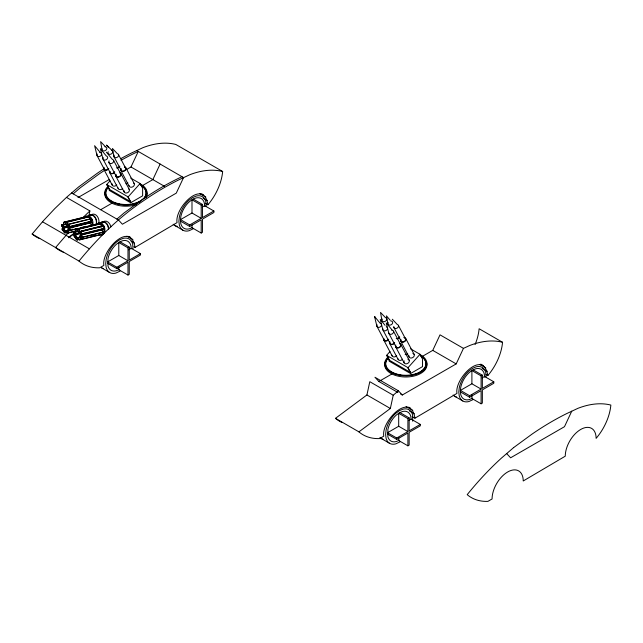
<?xml version="1.0" encoding="UTF-8"?>
<svg xmlns="http://www.w3.org/2000/svg" width="643" height="643" viewBox="0 0 643 643"><rect width="100%" height="100%" fill="white"/><g stroke="black" fill="none" stroke-linecap="round" stroke-linejoin="round"><path stroke-width="0.96" d="M206.21 206.315L205.824 201.677A19.378 11.188 -60 0 0 196.139 196.083L192.587 197.586L189.042 200.174A19.378 11.188 -60 0 0 179.357 216.956L178.883 221.329L179.357 225.154A19.378 11.188 -60 0 0 189.042 230.749L193.254 228.755M486.116 377.095L485.73 372.458A19.378 11.188 -60 0 0 476.045 366.864L472.492 368.367L468.948 370.955A19.378 11.188 -60 0 0 459.255 387.737L458.789 392.109L459.255 395.935A19.378 11.188 -60 0 0 468.948 401.529L473.152 399.536M140.407 253.631L129.251 260.077L129.251 247.113L128.616 247.378L127.989 247.836L127.989 260.801L116.825 267.247L116.841 268.661L127.989 262.223L127.989 275.043L129.251 274.32L129.251 261.5L140.391 255.07L140.479 254.234L140.407 253.631L131.204 248.319L130.875 245.602A16.774 9.685 -60 0 0 122.483 240.763L119.413 242.065L116.343 244.308A16.774 9.685 -60 0 0 107.96 258.84L107.96 265.929A16.774 9.685 -60 0 0 116.343 270.767L119.413 269.465M133.029 248.688L132.651 244.027A19.378 11.188 -60 0 0 122.966 238.432L119.413 239.943L115.869 242.532A19.378 11.188 -60 0 0 106.175 259.314L105.709 263.678L106.175 267.504A19.378 11.188 -60 0 0 115.869 273.098L120.048 271.129M213.87 211L202.449 217.591L202.449 204.402L201.789 204.683L201.195 205.117L201.195 218.315L189.717 224.937L189.717 226.465L201.195 219.834L201.195 233.023L202.449 232.292L202.449 219.11L213.87 212.52L213.958 211.708L213.87 211L204.667 205.688L202.215 207.094M420.313 424.412L409.149 430.858L409.149 417.894L408.522 418.159L407.895 418.617L407.895 431.582L396.731 438.028L396.747 439.442L407.895 433.004L407.895 445.824L409.149 445.101L409.149 432.281L420.297 425.851L420.385 425.015L420.313 424.412L411.11 419.099L410.781 416.383A16.774 9.685 -60 0 0 402.389 411.544L399.319 412.846L396.249 415.089A16.774 9.685 -60 0 0 387.858 429.62L387.858 436.71A16.774 9.685 -60 0 0 396.249 441.548L399.319 440.246M412.75 421.237L412.557 414.807A19.378 11.188 -60 0 0 402.864 409.213L399.319 410.724L395.775 413.312A19.378 11.188 -60 0 0 386.081 430.095L385.615 434.459L386.081 438.285A19.378 11.188 -60 0 0 395.775 443.879L399.946 441.91M493.776 381.781L482.354 388.372L482.354 375.182L481.695 375.464L481.101 375.898L481.101 389.095L469.623 395.718L469.623 397.245L481.101 390.614L481.101 403.804L482.354 403.073L482.354 389.891L493.768 383.3L493.856 382.489L493.776 381.781L484.573 376.468L482.121 377.875M92.737 224.785L92.954 223.258A6.293 4.493 76.2 0 0 89.731 216.458A6.293 4.493 76.2 0 0 84.442 217.881M96.233 223.925L96.442 222.39A6.293 4.493 76.2 0 0 89.707 215.252M96.402 224.029L96.627 222.446A6.543 4.67 76.2 0 0 93.862 215.807A6.543 4.67 76.2 0 0 88.597 215.759M98.757 223.451L98.974 221.867A6.543 4.67 76.2 0 0 96.209 215.228A6.543 4.67 76.2 0 0 90.944 215.18M88.871 215.654L89.891 210.92L66.462 197.393L54.647 208.758L43.185 220.991L32.15 234.02L33.131 234.848A82.609 47.695 -60 0 0 39.762 238.633M342.309 422.612A82.609 47.695 -60 0 1 336.466 419.156L335.485 418.328L366.92 394.955L369.797 381.701L393.227 395.228L398.387 390.791L402.309 395.011L456.184 363.906L463.458 348.369L469.639 345.532A109.985 63.496 -60 0 1 502.553 342.277A38.684 22.336 -60 0 1 487.82 375.584L486.116 374.604M335.485 418.328L358.915 431.855L390.349 408.482L393.227 395.228M375.416 317.682L374.515 316.485L376.943 326.355L384.032 339.761M126.639 169.479L130.987 166.971L138.253 151.443L133.093 153.91A292.043 168.611 -60 0 0 121.029 160.308M160.123 164.061L152.849 179.598L142.457 185.602M422.355 356.383L432.755 350.379L440.021 334.842L463.458 348.369M571.756 411.158L564.482 426.695L510.606 457.8L506.684 453.58M32.15 234.02L79.009 261.074C97.784 238.111 119.132 216.932 143.919 200.487A292.043 168.611 -60 0 1 178.392 180.064L189.733 174.751A109.985 63.496 -60 0 1 222.647 171.496A38.684 22.336 -60 0 1 207.914 204.804L205.358 203.325M130.69 178.079L140.11 183.52L142.625 188.286L142.625 195.834L130.65 202.754L109.246 190.392L109.246 189.315L106.722 184.541L110.049 180.828M130.65 202.754L130.65 201.677L128.126 196.903L140.11 183.52M410.596 348.86L420.008 354.301L422.531 359.067L422.531 366.614L410.555 373.535L389.152 361.173L389.152 360.096L386.628 355.33L389.955 351.608M410.555 373.535L410.555 372.458L408.032 367.683L420.008 354.301M68.64 232.356L55.579 247.547L56.56 248.375A82.609 47.695 -60 0 0 63.191 252.16M82.248 218.274L89.891 210.92M66.462 197.393L78.559 186.984L97.053 173.433A292.043 168.611 -60 0 1 103.941 168.828M73.189 193.856L80.126 187.893L98.62 174.333A292.043 168.611 -60 0 1 104.809 170.178M116.905 219.102L123.842 213.13L142.336 199.579A292.043 168.611 -60 0 1 176.817 179.156L181.977 176.68M68.664 237.291L74.226 233.152M68.729 237.773L74.291 233.634M133.929 246.775L135.03 247.41L177.058 222.615C174.317 207.89 203.67 177.637 207.914 204.804M412.155 416.592L414.936 418.191L456.964 393.395C454.215 378.671 483.576 348.418 487.82 375.584M77.98 197.578L109.262 179.518M100.71 209.706L112.838 202.698M201.195 218.315L191.992 213.002L180.514 219.625L189.717 224.937M127.989 260.801L118.786 255.488L107.622 261.934L116.825 267.247M128.632 249.805L131.204 248.319L131.236 248.777M398.387 390.791L374.957 377.264L378.88 381.484L391.876 373.985M481.101 389.095L471.898 383.783L460.42 390.405L469.623 395.718M407.895 431.582L398.692 426.269L387.528 432.715L396.731 438.028M408.538 420.586L411.11 419.099L411.142 419.558M192.587 227.453L189.444 228.795A17.2 9.926 -60 0 1 180.844 223.828L180.426 220.436L180.844 216.562A17.2 9.926 -60 0 1 189.444 201.669L192.587 199.37L195.737 198.028A17.2 9.926 -60 0 1 204.337 202.995L204.755 206.395M472.492 398.234L469.35 399.576A17.2 9.926 -60 0 1 460.75 394.609L460.332 391.217L460.75 387.343A17.2 9.926 -60 0 1 469.35 372.45L472.492 370.151L475.643 368.809A17.2 9.926 -60 0 1 484.243 373.776L484.653 377.176M64.228 222.052L86.749 216.506M64.26 222.229L86.789 216.683M66.374 222.189L88.903 216.635M66.422 222.398L88.951 216.852M68.166 224.303L90.695 218.757M68.214 224.487L90.735 218.933A1.173 0.836 76.2 0 1 91.885 220.453A1.173 0.836 76.2 0 1 90.478 220.83M63.006 226.907L66.759 225.982M63.054 227.083L67.748 225.926M62.757 228.169L68.383 226.786M68.801 226.762L91.33 221.216M62.805 228.369L68.439 226.979M68.849 226.939L91.37 221.393M68.729 228.048L91.258 222.494M68.761 228.249L90.358 222.936M69.195 230.516A1.157 0.828 76.2 0 0 69.581 228.723A1.157 0.828 76.2 0 0 68.158 228.916A1.157 0.828 76.2 0 0 69.195 230.516L75.761 228.9M80.455 227.743L86.09 226.352M69.227 230.724A1.366 0.973 76.2 0 0 69.693 228.603A1.366 0.973 76.2 0 0 68.013 228.828A1.366 0.973 76.2 0 0 69.227 230.724L98.492 223.579M76.011 229.334L98.54 223.788M78.47 229.125L100.991 223.571M78.502 229.318L101.031 223.772M67.435 232.991L74.009 231.376M67.483 233.184L75.93 231.102M81.749 230.909L101.457 226.055M78.968 231.793A1.366 0.973 76.2 0 0 79.427 229.68A1.366 0.973 76.2 0 0 77.755 229.905A1.366 0.973 76.2 0 0 78.968 231.793L101.498 226.248A1.366 0.973 76.2 0 0 102.044 224.278A1.366 0.973 76.2 0 0 100.388 224.053M80.383 231.649L102.904 226.103M80.415 231.834L102.944 226.28M75.118 233.819L79.812 232.662M75.175 233.996L79.869 232.838M74.797 234.679L80.431 233.288M74.837 234.864L80.463 233.481M80.849 234.148A1.182 0.844 76.2 0 0 81.243 232.316A1.182 0.844 76.2 0 0 79.796 232.509A1.182 0.844 76.2 0 0 80.849 234.148L103.378 228.595M80.881 234.325A1.366 0.973 76.2 0 0 81.34 232.203A1.366 0.973 76.2 0 0 79.668 232.428A1.366 0.973 76.2 0 0 80.881 234.325L103.41 228.779M80.745 234.984L103.274 229.438M80.777 235.169L103.306 229.623M81.211 237.468A1.173 0.836 76.2 0 0 81.605 235.651A1.173 0.836 76.2 0 0 80.166 235.844A1.173 0.836 76.2 0 0 81.211 237.468L103.74 231.922M81.251 237.661A1.366 0.973 76.2 0 0 81.709 235.539A1.366 0.973 76.2 0 0 80.029 235.764A1.366 0.973 76.2 0 0 81.251 237.661L103.772 232.107M77.224 239.935A1.415 1.013 76.2 0 0 77.699 237.733A1.415 1.013 76.2 0 0 75.962 237.966A1.415 1.013 76.2 0 0 77.224 239.935L79.105 239.469M80.978 239.011L83.791 238.312M91.306 236.463L94.119 235.772M79.764 239.654L101.353 234.333M79.82 239.839L102.35 234.293M135.03 247.41C130.746 219.978 101.104 250.529 103.877 265.398L99.721 267.793A82.609 47.695 -60 0 1 79.989 261.902L79.009 261.074M414.936 418.191C410.644 390.759 381.01 421.31 383.775 436.179L379.627 438.574A82.609 47.695 -60 0 1 359.895 432.683L358.915 431.855M222.647 171.496L175.788 144.442A109.985 63.496 -60 0 0 142.875 147.697L131.534 153.01A292.043 168.611 -60 0 0 121.189 158.435M502.553 342.277L479.123 328.75A38.684 22.336 -60 0 1 475.097 344.535M136.694 150.534L183.552 177.589L176.278 193.125L122.403 224.23L118.481 220.01L71.622 192.956M201.693 193.832L203.397 194.813M199.885 193.647L205.848 197.088M203.132 198.036L207.392 200.495M480.747 364.123L483.303 365.594M193.254 199.089L202.449 204.402M479.791 364.428L485.754 367.868M201.195 205.117L191.992 199.804L191.992 213.002M482.186 368.326L487.29 371.276M130.987 166.971L164.616 186.39M473.152 369.87L482.354 375.182M481.101 375.898L471.898 370.585L471.898 383.783M432.755 350.379L456.184 363.906M201.195 233.023L191.992 227.71L191.992 224.881M180.514 221.152L189.717 226.465M106.722 184.541L128.126 196.903M174.735 225.484L182.901 230.194M460.42 391.933L469.623 397.245M481.101 403.804L471.898 398.491L471.898 394.722M109.246 189.315L130.65 201.677M386.628 355.33L408.032 367.683M454.641 396.265L462.807 400.975M389.152 360.096L410.555 372.458M128.761 236.343L130.465 237.323M378.88 381.484L397.969 392.503M400.573 394.006L402.309 395.011M126.984 236.182L132.94 239.622M131.092 241.093L134.5 243.062M408.667 407.123L410.371 408.104M406.03 406.472L412.846 410.403M120.048 241.8L129.251 247.113M127.989 247.836L118.786 242.524L118.786 255.488M409.294 410.893L414.397 413.843M399.946 412.581L409.149 417.894M366.92 394.955L390.349 408.482M407.895 418.617L398.692 413.304L398.692 426.269M42.518 221.779L89.377 248.833M107.646 263.349L116.841 268.661M127.989 275.043L118.786 269.73L118.786 266.773M109.728 272.552L101.562 267.834A19.378 11.188 -60 0 0 103.394 268.557M407.895 445.824L398.692 440.511L398.692 437.553M387.544 434.129L396.747 439.442M381.468 438.614L389.626 443.332M112.38 150.792L106.545 145.077L108.394 147.263M105.516 146.805L100.605 141.629L101.988 149.385M392.334 319.241L397.237 324.458A2.5 1.913 -27.9 0 1 398.347 326.797A2.5 1.913 -27.9 0 1 395.437 328.493A2.5 1.913 -27.9 0 1 393.813 326.451M390.148 320.238L386.451 315.858L387.85 323.598M374.515 316.485L380.27 323.365A2.468 1.897 -27.9 0 1 381.283 325.848A2.468 1.897 -27.9 0 1 378.108 327.295A2.468 1.897 -27.9 0 1 377.095 324.811M100.364 152.584L94.609 145.704L97.045 155.574L104.126 168.98M106.328 152.142L112.38 159.416A2.564 1.969 -27.9 0 1 113.433 161.996A2.564 1.969 -27.9 0 1 110.138 163.507A2.564 1.969 -27.9 0 1 109.077 160.919M385.053 325.342L380.238 319.483L382.89 329.843L389.971 343.241M405.821 338.668L414.196 354.502M398.411 325.406L405.5 338.813M393.878 327.48L400.959 340.886M400.637 341.031L409.004 356.873M400.838 344.463L409.205 360.297M393.492 331.177L400.573 344.584M407.63 367.45L410.154 372.225M395.911 346.706L388.83 333.307L386.234 322.923L392.278 330.197A2.564 1.969 -27.9 0 0 391.675 330.124M395.654 346.826L404.021 362.668M389.658 343.386L398.025 359.228M383.678 339.922L392.053 355.756M387.022 355.555L389.537 360.321M125.915 167.887L134.291 183.721M118.505 154.625L125.594 168.032M113.972 156.699L121.053 170.106M120.731 170.25L129.106 186.092M120.932 173.682L129.307 189.516M113.586 160.396L120.675 173.795M127.724 196.67L130.248 201.444M108.924 162.526L116.005 175.925M115.748 176.045L124.115 191.887M110.066 172.461L102.984 159.062L100.332 148.702L106.352 156.024A2.508 1.921 -27.9 0 1 107.381 158.548A2.508 1.921 -27.9 0 1 104.166 160.019A2.508 1.921 -27.9 0 1 103.137 157.495M109.752 172.605L118.119 188.447M103.78 169.141L112.147 184.975M107.116 184.774L109.64 189.54M113.859 156.201L112.429 148.461L117.331 153.677A2.5 1.913 -27.9 0 1 118.36 156.193A2.5 1.913 -27.9 0 1 115.153 157.656A2.5 1.913 -27.9 0 1 114.124 155.14M381.894 320.166L380.503 312.41L385.422 317.586A2.54 1.953 -27.9 0 1 386.467 320.15A2.54 1.953 -27.9 0 1 383.204 321.637A2.54 1.953 -27.9 0 1 382.159 319.081M177.572 226.36A19.378 11.188 -60 0 1 173.2 224.254M146.95 192.988A21.115 12.193 0 0 1 146.033 197.714M136.429 204.595A21.115 12.193 0 0 1 113.763 203.992A21.115 12.193 0 0 1 105.13 191.879M105.412 191.108A21.115 12.193 0 0 1 106.256 189.581M145.768 189.886A21.115 12.193 0 0 1 146.789 192.201M139.523 183.512A21.115 12.193 0 0 1 145.029 198.012M139.724 202.047A21.115 12.193 0 0 1 112.091 202.047A21.115 12.193 0 0 1 108.128 186.261M141.195 185.506A20.206 11.67 0 0 1 144.731 197.401M141.364 200.664A20.206 11.67 0 0 1 132.779 204.112M130.24 204.538A20.206 11.67 0 0 1 122.355 204.627M119.791 204.265A20.206 11.67 0 0 1 117.331 203.702M116.391 203.437A20.206 11.67 0 0 1 113.707 202.441M112.887 202.063A20.206 11.67 0 0 1 107.614 188.19M139.724 184.316A20.206 11.67 0 0 1 142.031 199.869A20.206 11.67 0 0 1 115.467 202.818A20.206 11.67 0 0 1 107.614 187.877M116.753 184.959A2.853 2.194 -27.9 0 1 113.498 186.068A2.853 2.194 -27.9 0 1 112.083 183.802M108.788 168.554A2.853 2.194 -27.9 0 1 105.122 170.226A2.853 2.194 -27.9 0 1 103.949 167.357M119.855 166.272A2.853 2.194 -27.9 0 1 116.857 168.024M119.582 166.207A2.524 1.937 -27.9 0 1 116.922 167.759M127.82 182.676A2.853 2.194 -27.9 0 1 125.94 183.777M124.573 166.794A2.853 2.194 -27.9 0 1 125.843 169.471A2.853 2.194 -27.9 0 1 122.516 171.408A2.853 2.194 -27.9 0 1 120.667 169.077M124.412 167.076A2.5 1.913 -27.9 0 1 125.441 169.591A2.5 1.913 -27.9 0 1 122.234 171.054A2.5 1.913 -27.9 0 1 121.206 168.546M133.527 182.861A2.853 2.194 -27.9 0 1 132.86 186.767A2.853 2.194 -27.9 0 1 128.978 185.522M114.767 172.027A2.853 2.194 -27.9 0 1 111.424 173.755A2.853 2.194 -27.9 0 1 109.68 171.432M114.47 171.954A2.508 1.921 -27.9 0 1 111.536 173.473A2.508 1.921 -27.9 0 1 110.009 171.432M122.733 188.431A2.853 2.194 -27.9 0 1 119.799 189.597A2.853 2.194 -27.9 0 1 117.999 187.877M120.169 172.822A2.853 2.194 -27.9 0 1 119.172 176.897A2.853 2.194 -27.9 0 1 115.676 174.872M119.984 173.031A2.564 1.969 -27.9 0 1 120.289 175.748A2.564 1.969 -27.9 0 1 117.034 176.857A2.564 1.969 -27.9 0 1 116.166 174.325M128.544 188.656A2.853 2.194 -27.9 0 1 127.539 192.731A2.853 2.194 -27.9 0 1 124.051 190.714M104.922 146.741A2.54 1.953 -27.9 0 1 106.778 148.822A2.54 1.953 -27.9 0 1 103.893 150.928A2.54 1.953 -27.9 0 1 102.036 148.838M108.466 168.474A2.468 1.897 -27.9 0 1 105.573 169.969A2.468 1.897 -27.9 0 1 104.07 167.96M99.786 152.52A2.468 1.897 -27.9 0 1 101.53 154.722A2.468 1.897 -27.9 0 1 98.395 156.554A2.468 1.897 -27.9 0 1 97.189 154.031M111.456 150.261A2.524 1.937 -27.9 0 1 112.493 152.801A2.524 1.937 -27.9 0 1 109.246 154.28A2.524 1.937 -27.9 0 1 108.209 151.74M102.848 222.269A6.534 4.67 76.2 0 1 110.853 226.891M99.906 226.481A2.524 1.8 76.2 0 1 101.305 227.035M102.157 228.715A2.524 1.8 76.2 0 1 102.157 229.985M90.052 221.184A2.644 1.889 76.2 0 1 90.181 223.169M97.133 223.909A6.293 4.493 76.2 0 1 104.833 228.353A6.293 4.493 76.2 0 1 99.143 234.599M101.24 226.24A1.366 0.973 76.2 0 1 100.742 225.95M102.293 226.585A1.366 0.973 76.2 0 1 103.587 226.328A1.366 0.973 76.2 0 1 104.094 228.096A1.366 0.973 76.2 0 1 102.896 228.659M102.663 229.921A1.366 0.973 76.2 0 1 104.029 229.736A1.366 0.973 76.2 0 1 104.383 231.625A1.366 0.973 76.2 0 1 103.017 231.81M102.325 231.842A1.366 0.973 76.2 0 1 101.835 234.285M99.753 234.382A1.415 1.013 76.2 0 1 99.48 234.374M97.905 224.102A1.366 0.973 76.2 0 1 99.472 224.094M90.462 218.869A1.366 0.973 76.2 0 1 91.796 219.384A1.366 0.973 76.2 0 1 91.74 221.16A1.366 0.973 76.2 0 1 90.39 220.951M90.052 219.633A1.366 0.973 76.2 0 1 90.269 219.062M91.499 225.163A1.366 0.973 76.2 0 1 90.792 224.616M90.808 222.743A1.366 0.973 76.2 0 1 92.303 223.201A1.366 0.973 76.2 0 1 91.997 225.09M90.309 225.436A1.366 0.973 76.2 0 1 90.607 226.063M86.146 216.988A1.366 0.973 76.2 0 1 87.713 217.061M88.469 216.924A1.366 0.973 76.2 0 1 89.972 217.254A1.366 0.973 76.2 0 1 89.763 219.191M100.501 222.848A6.534 4.67 76.2 0 1 105.733 222.623A6.534 4.67 76.2 0 1 108.659 229.149M101.586 222.285A6.293 4.493 76.2 0 1 108.474 229.109M69.774 228.763A2.644 1.889 76.2 0 1 68.423 225.91M72.249 226.28A2.644 1.889 76.2 0 1 71.992 228.161M81.074 234.824A2.524 1.8 76.2 0 1 80.6 233.618M81.476 231.054A2.524 1.8 76.2 0 1 82.408 230.925M84.185 233.136A2.524 1.8 76.2 0 1 84.177 234.406M90.181 219.697A1.173 0.836 76.2 0 1 90.374 219.199M88.589 217.085A1.149 0.82 76.2 0 1 89.851 217.366A1.149 0.82 76.2 0 1 89.674 218.99M86.258 217.101A1.182 0.844 76.2 0 1 87.753 217.43M91.716 224.97A1.157 0.828 76.2 0 1 91.081 224.712M91.089 222.767A1.157 0.828 76.2 0 1 92.319 224.303M90.374 225.814A1.165 0.836 76.2 0 1 90.47 226.095M100.509 224.182A1.165 0.828 76.2 0 1 101.674 224.029A1.165 0.828 76.2 0 1 101.98 225.637M98.17 224.013A1.149 0.82 76.2 0 1 99.36 224.214M102.462 232.195A1.165 0.828 76.2 0 1 101.851 234.092M102.92 229.832A1.173 0.836 76.2 0 1 104.359 230.66A1.173 0.836 76.2 0 1 103.298 231.826M102.414 226.698A1.182 0.844 76.2 0 1 103.909 227.027A1.182 0.844 76.2 0 1 103.153 228.586M386.258 326.805A2.508 1.921 -27.9 0 1 387.375 329.152A2.508 1.921 -27.9 0 1 384.458 330.856A2.508 1.921 -27.9 0 1 382.826 328.806M392.809 330.406A2.564 1.969 -27.9 0 1 392.206 333.91A2.564 1.969 -27.9 0 1 388.71 332.793M399.367 343.603A2.564 1.969 -27.9 0 1 399.568 347.132A2.564 1.969 -27.9 0 1 395.799 346.199M394.376 342.735A2.508 1.921 -27.9 0 1 391.442 344.254A2.508 1.921 -27.9 0 1 389.915 342.213M390.767 320.97A2.524 1.937 -27.9 0 1 392.56 323.228A2.524 1.937 -27.9 0 1 389.345 325.101A2.524 1.937 -27.9 0 1 388.115 322.521M396.659 355.74A2.853 2.194 -27.9 0 1 393.725 356.905A2.853 2.194 -27.9 0 1 391.925 355.193M388.694 339.335A2.853 2.194 -27.9 0 1 385.35 341.071A2.853 2.194 -27.9 0 1 383.614 338.748M383.3 439.338A19.378 11.188 -60 0 1 379.925 437.393M404.833 338.065A2.5 1.913 -27.9 0 1 403.957 341.626A2.5 1.913 -27.9 0 1 400.902 339.858M407.726 353.457A2.853 2.194 -27.9 0 1 405.13 354.647M399.761 337.053A2.853 2.194 -27.9 0 1 396.763 338.805M421.101 356.286A20.206 11.67 0 0 1 418.215 373.133M417.371 373.495A20.206 11.67 0 0 1 413.666 374.676M412.685 374.893A20.206 11.67 0 0 1 410.146 375.319M407.533 375.552A20.206 11.67 0 0 1 405.773 375.592M401.401 375.311A20.206 11.67 0 0 1 398.853 374.877M397.237 374.483A20.206 11.67 0 0 1 392.793 372.844M391.249 372.008A20.206 11.67 0 0 1 386.813 367.884M386.403 367.169A20.206 11.67 0 0 1 388.798 357.629M420.385 355.523A20.206 11.67 0 0 1 421.495 370.971A20.206 11.67 0 0 1 395.067 373.495A20.206 11.67 0 0 1 387.52 358.657M399.48 336.988A2.524 1.937 -27.9 0 1 396.241 338.467M412.846 353.409A2.853 2.194 -27.9 0 1 414.116 356.085A2.853 2.194 -27.9 0 1 410.789 358.03A2.853 2.194 -27.9 0 1 408.94 355.7M403.804 337.495A2.853 2.194 -27.9 0 1 405.829 340.043A2.853 2.194 -27.9 0 1 402.196 342.164A2.853 2.194 -27.9 0 1 400.806 339.247M456.474 396.98A19.378 11.188 -60 0 1 453.106 395.035M426.1 361.422A21.115 12.193 0 0 1 404.849 376.983A21.115 12.193 0 0 1 386.162 360.361M419.429 354.293A21.115 12.193 0 0 1 422.539 371.051A21.115 12.193 0 0 1 393.669 373.583A21.115 12.193 0 0 1 388.034 357.042M394.665 342.807A2.853 2.194 -27.9 0 1 391 344.479A2.853 2.194 -27.9 0 1 389.827 341.602M407.863 359.212A2.853 2.194 -27.9 0 1 409.036 362.081A2.853 2.194 -27.9 0 1 405.371 363.753A2.853 2.194 -27.9 0 1 404.198 360.884M399.488 343.37A2.853 2.194 -27.9 0 1 400.661 346.247A2.853 2.194 -27.9 0 1 396.996 347.919A2.853 2.194 -27.9 0 1 395.823 345.042M402.631 359.212A2.853 2.194 -27.9 0 1 399.697 360.377A2.853 2.194 -27.9 0 1 397.896 358.657M388.364 339.255A2.468 1.897 -27.9 0 1 385.478 340.75A2.468 1.897 -27.9 0 1 383.975 338.74M513.62 447.608L501.524 458.017A219.456 126.703 -60 0 0 467.212 494.644L468.192 495.472A82.609 47.695 -60 0 0 487.924 501.363L492.072 498.968A22.031 12.723 -60 0 1 507.657 471.986A22.031 12.723 -60 0 1 523.233 480.98L565.261 456.184A21.822 12.595 -60 0 1 580.685 429.468A21.822 12.595 -60 0 1 596.117 438.373A38.684 22.336 -60 0 0 610.85 405.066A109.985 63.496 -60 0 0 577.936 408.321L566.596 413.634A292.043 168.611 -60 0 0 532.115 434.057L513.62 447.608M63.987 230.925A1.366 0.973 76.2 0 0 65.039 232.967A1.366 0.973 76.2 0 0 65.699 230.982A1.366 0.973 76.2 0 0 63.987 230.925M64.107 231.022A1.173 0.844 76.2 0 0 65.023 232.782A1.173 0.844 76.2 0 0 65.594 231.07A1.173 0.844 76.2 0 0 64.107 231.022M65.707 223.033A1.366 0.973 76.2 0 0 67.001 224.841A1.366 0.973 76.2 0 0 67.354 222.663A1.366 0.973 76.2 0 0 65.707 223.033M65.859 223.113A1.149 0.82 76.2 0 0 66.944 224.624A1.149 0.82 76.2 0 0 67.242 222.799A1.149 0.82 76.2 0 0 65.859 223.113M63.512 222.832A1.366 0.973 76.2 0 0 64.726 224.728A1.366 0.973 76.2 0 0 65.192 222.607A1.366 0.973 76.2 0 0 63.512 222.832M63.641 222.904A1.182 0.844 76.2 0 0 64.694 224.544A1.182 0.844 76.2 0 0 65.096 222.711A1.182 0.844 76.2 0 0 63.641 222.904M67.603 224.873A1.366 0.973 76.2 0 0 68.592 226.963A1.366 0.973 76.2 0 0 69.323 225.034A1.366 0.973 76.2 0 0 67.603 224.873M67.724 224.97A1.173 0.836 76.2 0 0 68.576 226.778A1.173 0.836 76.2 0 0 69.211 225.114A1.173 0.836 76.2 0 0 67.724 224.97M61.8 225.018A1.366 0.973 76.2 0 0 62.797 227.1A1.366 0.973 76.2 0 0 63.52 225.171A1.366 0.973 76.2 0 0 61.8 225.018M61.921 225.114A1.182 0.844 76.2 0 0 62.789 226.923A1.182 0.844 76.2 0 0 63.416 225.251A1.182 0.844 76.2 0 0 61.921 225.114M62.202 228.755A1.366 0.973 76.2 0 0 63.223 230.821A1.366 0.973 76.2 0 0 63.922 228.868A1.366 0.973 76.2 0 0 62.202 228.755M62.339 228.868A1.157 0.828 76.2 0 0 63.207 230.62A1.157 0.828 76.2 0 0 63.802 228.964A1.157 0.828 76.2 0 0 62.339 228.868M66.237 231.11A1.366 0.973 76.2 0 0 67.234 233.208A1.366 0.973 76.2 0 0 67.957 231.279A1.366 0.973 76.2 0 0 66.237 231.11M66.366 231.223A1.165 0.836 76.2 0 0 67.218 233.007A1.165 0.836 76.2 0 0 67.845 231.359A1.165 0.836 76.2 0 0 66.366 231.223M75.287 229.953A1.366 0.973 76.2 0 0 76.549 231.793A1.366 0.973 76.2 0 0 76.943 229.639A1.366 0.973 76.2 0 0 75.287 229.953M75.432 230.033A1.149 0.82 76.2 0 0 76.501 231.584A1.149 0.82 76.2 0 0 76.83 229.768A1.149 0.82 76.2 0 0 75.432 230.033M73.8 232.075A1.358 0.973 76.2 0 0 74.934 234.052A1.358 0.973 76.2 0 0 75.496 232.002A1.358 0.973 76.2 0 0 73.8 232.075M73.929 232.163A1.173 0.836 76.2 0 0 74.901 233.867A1.173 0.836 76.2 0 0 75.392 232.099A1.173 0.836 76.2 0 0 73.929 232.163M77.899 229.985A1.165 0.828 76.2 0 0 78.936 231.601A1.165 0.828 76.2 0 0 79.322 229.792A1.165 0.828 76.2 0 0 77.899 229.985M74.09 235.459A1.366 0.973 76.2 0 0 75.303 237.347A1.366 0.973 76.2 0 0 75.761 235.234A1.366 0.973 76.2 0 0 74.09 235.459M74.226 235.539A1.165 0.836 76.2 0 0 75.271 237.163A1.165 0.836 76.2 0 0 75.665 235.346A1.165 0.836 76.2 0 0 74.226 235.539M76.091 238.047A1.23 0.876 76.2 0 0 77.192 239.751A1.23 0.876 76.2 0 0 77.602 237.838A1.23 0.876 76.2 0 0 76.091 238.047M78.494 237.846A1.366 0.973 76.2 0 0 79.563 239.879A1.366 0.973 76.2 0 0 80.214 237.886A1.366 0.973 76.2 0 0 78.494 237.846M78.631 237.95A1.165 0.828 76.2 0 0 79.547 239.686A1.165 0.828 76.2 0 0 80.094 237.982A1.165 0.828 76.2 0 0 78.631 237.95"/></g></svg>
